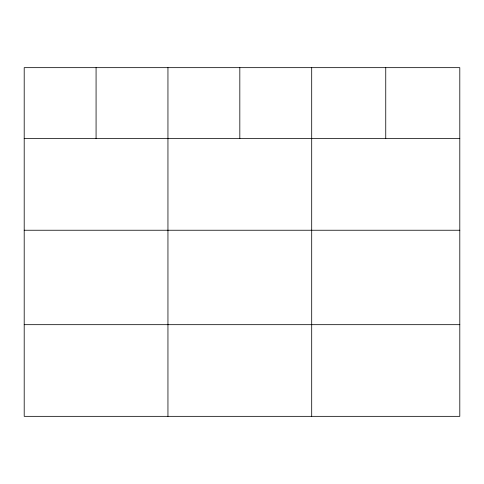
<?xml version="1.0" encoding="UTF-8"?>
<svg xmlns="http://www.w3.org/2000/svg" width="484" height="484" viewBox="0 0 484 484"><rect width="100%" height="100%" fill="white"/><g stroke="black" fill="none" stroke-linecap="round" stroke-linejoin="round"><path stroke-width="0.73" d="M459.8 230.239L459.8 67.657L24.2 67.657L24.2 416.343L459.8 416.343L459.8 230.239L24.2 230.239M24.2 138.575L459.8 138.575M24.2 324.679L459.8 324.679M385.748 67.657L385.748 138.575M311.696 67.657L311.696 416.343M239.822 67.657L239.822 138.575M167.948 67.657L167.948 416.343M96.074 67.657L96.074 138.575"/></g></svg>
